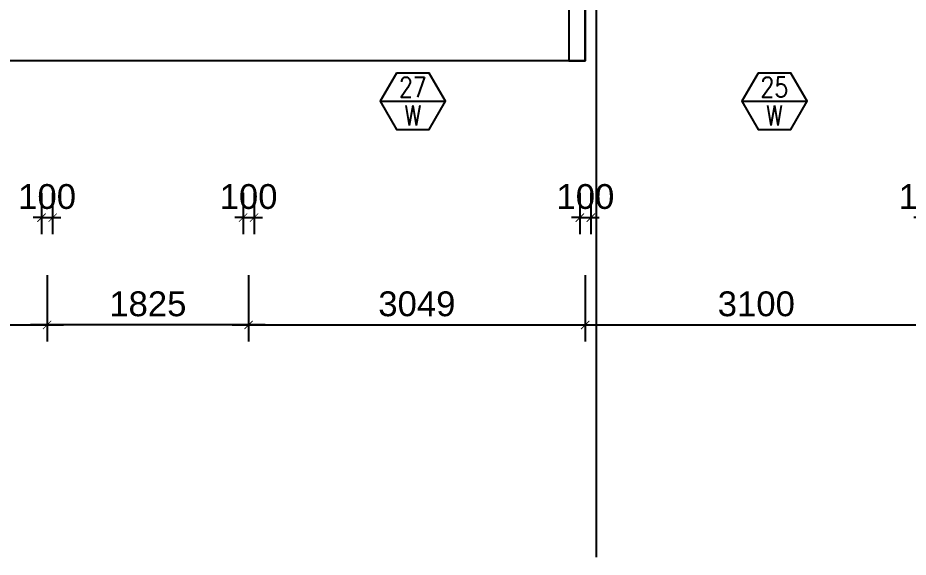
# Model space of a CAD drawing. Header units: millimetres. Extents: x 1500 to 71987, y 7230 to 49618.
# Drawn here: x 22760 to 30825, y 15000 to 19889 of the extents above; entities that cross this region are included whole.
import ezdxf
from ezdxf.enums import TextEntityAlignment as Align

# ---------------------------------------------------------------- set-up
doc = ezdxf.new("R2010")
doc.units = ezdxf.units.MM
doc.header["$MEASUREMENT"] = 0
doc.linetypes.add('CENTERX2', pattern=[101.6, 63.5, -12.7, 12.7, -12.7])
doc.layers.get('0').update_dxf_attribs({"color": 8})
doc.layers.get('Defpoints').update_dxf_attribs({"color": 8})
for name, color, linetype in [('Architectural Features', 8, 'Continuous'), ('GBP Dim', 8, 'Continuous'), ('grid', 8, 'CENTERX2'), ('TEXT Ref', 8, 'Continuous'), ('Window Mark', 8, 'Continuous')]:
    doc.layers.add(name, color=color, linetype=linetype)
doc.styles.add('BH', font='arial.ttf')
doc.styles.add('ROMANS', font='romans.shx')
doc.dimstyles.new('200 GBP', dxfattribs={"dimscale": 1.5, "dimtxt": 150, "dimasz": 50, "dimexe": 100, "dimexo": 50, "dimgap": 50, "dimtad": 1, "dimdec": 0, "dimzin": 0, "dimdsep": 46, "dimtxsty": 'BH', "dimblk": 'ARCHTICK', "dimcen": 0.09, "dimdle": 100, "dimclrd": 9, "dimclre": 9, "dimclrt": 1, "dimadec": 0, "dimazin": 0, "dimtfac": 1, "dimtdec": 0, "dimtix": 1, "dimtmove": 2, "dimatfit": 3, "dimldrblk": 'ARCHTICK', "dimfxl": 300, "dimfxlon": 1, "dimtolj": 1, "dimtzin": 0, "dimarcsym": 0})

# ---------------------------------------------------------------- blocks, each defined once
blk = doc.blocks.new('MISCWINDOWS')
blk.add_line((-4.04, 0), (4.04, 0))
blk.add_lwpolyline([(-2.02, 3.5), (-4.04, 0), (-2.02, -3.5), (2.02, -3.5), (4.04, 0), (2.02, 3.5)], close=True)
at = {"style": 'BH'}
for tag, p in [('MARK_NUMBER', (0, 1.75)), ('DWG_NUMBER', (0, -1.75))]:
    blk.add_attdef(tag, text='', height=2.5, dxfattribs=at).set_placement(p, align=Align.MIDDLE_CENTER)
blk = doc.blocks.new('A$C65CE4B9A')
at = {"layer": 'grid', "ltscale": 200}
blk.add_line((-41000, 10500), (-41000, -20450), dxfattribs=at)
blk = doc.blocks.new('_ArchTick')
at = {"color": 0, "const_width": 0.1}
blk.add_lwpolyline([(0.5, 0.5), (-0.5, -0.5)], dxfattribs=at)
blk = doc.blocks.new('*D86')
at = {"layer": 'Defpoints', "color": 0, "transparency": 16777216}
for p in [(18999, 19027.7), (23025, 18826.6), (23025, 17105.1)]:
    blk.add_point(p, dxfattribs=at)
at = {"layer": 'GBP Dim', "color": 9, "lineweight": -2, "transparency": 16777216}
for p, q in [((18999, 17555.1), (18999, 16955.1)), ((23025, 17555.1), (23025, 16955.1)), ((18849, 17105.1), (23175, 17105.1))]:
    blk.add_line(p, q, dxfattribs=at)
at = {"layer": 'GBP Dim', "color": 9, "lineweight": -2, "transparency": 16777216, "xscale": 75, "yscale": 75, "zscale": 75, "rotation": 180}
blk.add_blockref('_ArchTick', (18999, 17105.1), dxfattribs=at)
at = {"layer": 'GBP Dim', "color": 9, "lineweight": -2, "transparency": 16777216, "xscale": 75, "yscale": 75, "zscale": 75}
blk.add_blockref('_ArchTick', (23025, 17105.1), dxfattribs=at)
at = {"layer": 'GBP Dim', "transparency": 16777216, "insert": (21012, 17295), "char_height": 225, "attachment_point": 5, "style": 'BH'}
blk.add_mtext('\\A1;4026', dxfattribs=at)
blk = doc.blocks.new('*D64')
at = {"layer": 'Defpoints', "color": 0, "transparency": 16777216}
for p in [(27899, 19777.8), (24850, 18826.6), (27899, 17105.1)]:
    blk.add_point(p, dxfattribs=at)
at = {"layer": 'GBP Dim', "color": 9, "lineweight": -2, "transparency": 16777216}
for p, q in [((24850, 17555.1), (24850, 16955.1)), ((27899, 17555.1), (27899, 16955.1)), ((24700, 17105.1), (28049, 17105.1))]:
    blk.add_line(p, q, dxfattribs=at)
at = {"layer": 'GBP Dim', "color": 9, "lineweight": -2, "transparency": 16777216, "xscale": 75, "yscale": 75, "zscale": 75, "rotation": 180}
blk.add_blockref('_ArchTick', (24850, 17105.1), dxfattribs=at)
at = {"layer": 'GBP Dim', "color": 9, "lineweight": -2, "transparency": 16777216, "xscale": 75, "yscale": 75, "zscale": 75}
blk.add_blockref('_ArchTick', (27899, 17105.1), dxfattribs=at)
at = {"layer": 'GBP Dim', "transparency": 16777216, "insert": (26374.5, 17295.1), "char_height": 225, "attachment_point": 5, "style": 'BH'}
blk.add_mtext('\\A1;3049', dxfattribs=at)
blk = doc.blocks.new('*D65')
at = {"layer": 'Defpoints', "color": 0, "transparency": 16777216}
for p in [(27899, 19777.8), (30999.4, 19127.6), (30999.4, 17105.1)]:
    blk.add_point(p, dxfattribs=at)
at = {"layer": 'GBP Dim', "color": 9, "lineweight": -2, "transparency": 16777216}
for p, q in [((27899, 17555.1), (27899, 16955.1)), ((30999.4, 17555.1), (30999.4, 16955.1)), ((27749, 17105.1), (31149.4, 17105.1))]:
    blk.add_line(p, q, dxfattribs=at)
at = {"layer": 'GBP Dim', "color": 9, "lineweight": -2, "transparency": 16777216, "xscale": 75, "yscale": 75, "zscale": 75, "rotation": 180}
blk.add_blockref('_ArchTick', (27899, 17105.1), dxfattribs=at)
at = {"layer": 'GBP Dim', "color": 9, "lineweight": -2, "transparency": 16777216, "xscale": 75, "yscale": 75, "zscale": 75}
blk.add_blockref('_ArchTick', (30999.4, 17105.1), dxfattribs=at)
at = {"layer": 'GBP Dim', "transparency": 16777216, "insert": (29449.2, 17295.1), "char_height": 225, "attachment_point": 5, "style": 'BH'}
blk.add_mtext('\\A1;3100', dxfattribs=at)
blk = doc.blocks.new('*D49')
at = {"layer": 'Defpoints', "color": 0, "transparency": 16777216}
for p in [(31050.9, 19126.9), (30950.9, 19105.9, 0), (31050.9, 18077.6)]:
    blk.add_point(p, dxfattribs=at)
at = {"layer": 'GBP Dim', "color": 9, "lineweight": -2, "transparency": 16777216}
for p, q in [((30950.9, 18302.6), (30950.9, 17927.6)), ((31050.9, 18302.6), (31050.9, 17927.6)), ((30950.9, 18077.6), (30875.9, 18077.6)), ((30950.9, 18077.6), (31050.9, 18077.6)), ((31050.9, 18077.6), (31125.9, 18077.6))]:
    blk.add_line(p, q, dxfattribs=at)
at = {"layer": 'GBP Dim', "color": 9, "lineweight": -2, "transparency": 16777216, "xscale": 75, "yscale": 75, "zscale": 75}
blk.add_blockref('_ArchTick', (30950.9, 18077.6), dxfattribs=at)
at = {"layer": 'GBP Dim', "color": 9, "lineweight": -2, "transparency": 16777216, "xscale": 75, "yscale": 75, "zscale": 75, "rotation": 180}
blk.add_blockref('_ArchTick', (31050.9, 18077.6), dxfattribs=at)
at = {"layer": 'GBP Dim', "transparency": 16777216, "insert": (31000.9, 18267.5), "char_height": 225, "attachment_point": 5, "style": 'BH'}
blk.add_mtext('\\A1;100', dxfattribs=at)
blk = doc.blocks.new('*D50')
at = {"layer": 'Defpoints', "color": 0, "transparency": 16777216}
for p in [(27950.9, 19126.9), (27850.9, 19105.9, 0), (27950.9, 18077.6)]:
    blk.add_point(p, dxfattribs=at)
at = {"layer": 'GBP Dim', "color": 9, "lineweight": -2, "transparency": 16777216}
for p, q in [((27850.9, 18302.6), (27850.9, 17927.6)), ((27950.9, 18302.6), (27950.9, 17927.6)), ((27850.9, 18077.6), (27775.9, 18077.6)), ((27850.9, 18077.6), (27950.9, 18077.6)), ((27950.9, 18077.6), (28025.9, 18077.6))]:
    blk.add_line(p, q, dxfattribs=at)
at = {"layer": 'GBP Dim', "color": 9, "lineweight": -2, "transparency": 16777216, "xscale": 75, "yscale": 75, "zscale": 75}
blk.add_blockref('_ArchTick', (27850.9, 18077.6), dxfattribs=at)
at = {"layer": 'GBP Dim', "color": 9, "lineweight": -2, "transparency": 16777216, "xscale": 75, "yscale": 75, "zscale": 75, "rotation": 180}
blk.add_blockref('_ArchTick', (27950.9, 18077.6), dxfattribs=at)
at = {"layer": 'GBP Dim', "transparency": 16777216, "insert": (27900.9, 18267.5), "char_height": 225, "attachment_point": 5, "style": 'BH'}
blk.add_mtext('\\A1;100', dxfattribs=at)
blk = doc.blocks.new('*D51')
at = {"layer": 'Defpoints', "color": 0, "transparency": 16777216}
for p in [(24900, 19126.9), (24800, 19105.9, 0), (24900, 18077.6)]:
    blk.add_point(p, dxfattribs=at)
at = {"layer": 'GBP Dim', "color": 9, "lineweight": -2, "transparency": 16777216}
for p, q in [((24800, 18302.6), (24800, 17927.6)), ((24900, 18302.6), (24900, 17927.6)), ((24800, 18077.6), (24725, 18077.6)), ((24800, 18077.6), (24900, 18077.6)), ((24900, 18077.6), (24975, 18077.6))]:
    blk.add_line(p, q, dxfattribs=at)
at = {"layer": 'GBP Dim', "color": 9, "lineweight": -2, "transparency": 16777216, "xscale": 75, "yscale": 75, "zscale": 75}
blk.add_blockref('_ArchTick', (24800, 18077.6), dxfattribs=at)
at = {"layer": 'GBP Dim', "color": 9, "lineweight": -2, "transparency": 16777216, "xscale": 75, "yscale": 75, "zscale": 75, "rotation": 180}
blk.add_blockref('_ArchTick', (24900, 18077.6), dxfattribs=at)
at = {"layer": 'GBP Dim', "transparency": 16777216, "insert": (24850, 18267.5), "char_height": 225, "attachment_point": 5, "style": 'BH'}
blk.add_mtext('\\A1;100', dxfattribs=at)
blk = doc.blocks.new('*D52')
at = {"layer": 'Defpoints', "color": 0, "transparency": 16777216}
for p in [(23075, 19126.9), (22975, 19105.9, 0), (23075, 18077.6)]:
    blk.add_point(p, dxfattribs=at)
at = {"layer": 'GBP Dim', "color": 9, "lineweight": -2, "transparency": 16777216}
for p, q in [((22975, 18302.6), (22975, 17927.6)), ((23075, 18302.6), (23075, 17927.6)), ((22975, 18077.6), (22900, 18077.6)), ((22975, 18077.6), (23075, 18077.6)), ((23075, 18077.6), (23150, 18077.6))]:
    blk.add_line(p, q, dxfattribs=at)
at = {"layer": 'GBP Dim', "color": 9, "lineweight": -2, "transparency": 16777216, "xscale": 75, "yscale": 75, "zscale": 75}
blk.add_blockref('_ArchTick', (22975, 18077.6), dxfattribs=at)
at = {"layer": 'GBP Dim', "color": 9, "lineweight": -2, "transparency": 16777216, "xscale": 75, "yscale": 75, "zscale": 75, "rotation": 180}
blk.add_blockref('_ArchTick', (23075, 18077.6), dxfattribs=at)
at = {"layer": 'GBP Dim', "transparency": 16777216, "insert": (23025, 18267.5), "char_height": 225, "attachment_point": 5, "style": 'BH'}
blk.add_mtext('\\A1;100', dxfattribs=at)
blk = doc.blocks.new('*D47')
at = {"layer": 'Defpoints', "color": 0, "transparency": 16777216}
for p in [(23025, 19264.7), (24850, 18826.6), (23025, 17105.1)]:
    blk.add_point(p, dxfattribs=at)
at = {"layer": 'GBP Dim', "color": 9, "lineweight": -2, "transparency": 16777216}
for p, q in [((23025, 17555.1), (23025, 16955.1)), ((24850, 17555.1), (24850, 16955.1)), ((25000, 17105.1), (22875, 17105.1))]:
    blk.add_line(p, q, dxfattribs=at)
at = {"layer": 'GBP Dim', "color": 9, "lineweight": -2, "transparency": 16777216, "xscale": 75, "yscale": 75, "zscale": 75, "rotation": 180}
blk.add_blockref('_ArchTick', (23025, 17105.1), dxfattribs=at)
at = {"layer": 'GBP Dim', "color": 9, "lineweight": -2, "transparency": 16777216, "xscale": 75, "yscale": 75, "zscale": 75}
blk.add_blockref('_ArchTick', (24850, 17105.1), dxfattribs=at)
at = {"layer": 'GBP Dim', "transparency": 16777216, "insert": (23937.5, 17295), "char_height": 225, "attachment_point": 5, "style": 'BH'}
blk.add_mtext('\\A1;1825', dxfattribs=at)

msp = doc.modelspace()

# ---------------------------------------------------------------- linework, layer by layer
at = {"layer": 'Architectural Features', "ltscale": 50, "elevation": 0}
msp.add_lwpolyline([(27900, 20000), (27900, 19500), (18399.9, 19500), (18399.9, 20500)], dxfattribs=at)
at = {"layer": 'Architectural Features', "ltscale": 50}
msp.add_lwpolyline([(27750, 20000), (27750, 19500), (27900, 19500), (27900, 20000)], dxfattribs=at)

# ---------------------------------------------------------------- block references
at = {"layer": 'TEXT Ref'}
msp.add_blockref('A$C65CE4B9A', (69000, 35450), dxfattribs=at)
at = {"layer": 'Window Mark'}
ref = msp.add_blockref('MISCWINDOWS', (26337.5, 19132.1), dxfattribs=dict(at, xscale=73.25, yscale=73.25, zscale=73.25))
ref.add_attrib('MARK_NUMBER', '27', dxfattribs={"layer": '0', "height": 183.12, "style": 'ROMANS', "width": 0.8}).set_placement((26337.5, 19260.3), align=Align.MIDDLE_CENTER)
ref.add_attrib('DWG_NUMBER', 'W', dxfattribs={"layer": '0', "height": 183.1, "style": 'ROMANS', "width": 0.8}).set_placement((26337.5, 19003.9), align=Align.MIDDLE_CENTER)
ref = msp.add_blockref('MISCWINDOWS', (29612.5, 19132.1, 0), dxfattribs=dict(at, xscale=73.25, yscale=73.25, zscale=73.25))
ref.add_attrib('MARK_NUMBER', '25', dxfattribs={"layer": '0', "height": 183.12, "style": 'ROMANS', "width": 0.8}).set_placement((29612.5, 19260.3, 0), align=Align.MIDDLE_CENTER)
ref.add_attrib('DWG_NUMBER', 'W', dxfattribs={"layer": '0', "height": 183.1, "style": 'ROMANS', "width": 0.8}).set_placement((29612.5, 19003.9, 0), align=Align.MIDDLE_CENTER)

# ---------------------------------------------------------------- dimensions: what is measured, and where the dimension line sits
at = {"layer": 'GBP Dim'}
for base, p1, p2, picture, middle in [((27899, 17105.1), (24850, 18826.6), (27899, 19777.8), '*D64', (26374.5, 17295.1)), ((30999.4, 17105.1), (27899, 19777.8), (30999.4, 19127.6), '*D65', (29449.2, 17295.1)), ((23025, 17105.1), (18999, 19027.7), (23025, 18826.6), '*D86', (21012, 17295))]:
    dim = msp.add_linear_dim(base=base, p1=p1, p2=p2, dimstyle='200 GBP', override={"dimclrt": 256, "dimfxl": 300, "dimfxlon": 1}, dxfattribs=at)
    dim.commit()
    dim.dimension.update_dxf_attribs({"geometry": picture, "text_midpoint": middle})
dim = msp.add_linear_dim(base=(23025, 17105.1), p1=(24850, 18826.6), p2=(23025, 19264.7), angle=180, dimstyle='200 GBP', override={"dimclrt": 256, "dimfxl": 300, "dimfxlon": 1}, dxfattribs=at)
dim.commit()
dim.dimension.update_dxf_attribs({"geometry": '*D47', "text_midpoint": (23937.5, 17295)})
for base, p1, p2, picture, middle in [((23075, 18077.6), (22975, 19105.9, 0), (23075, 19126.9), '*D52', (23025, 18267.5)), ((24900, 18077.6), (24800, 19105.9, 0), (24900, 19126.9), '*D51', (24850, 18267.5)), ((27950.9, 18077.6), (27850.9, 19105.9, 0), (27950.9, 19126.9), '*D50', (27900.9, 18267.5)), ((31050.9, 18077.6), (30950.9, 19105.9, 0), (31050.9, 19126.9), '*D49', (31000.9, 18267.5))]:
    dim = msp.add_linear_dim(base=base, p1=p1, p2=p2, dimstyle='200 GBP', override={"dimclrt": 256, "dimfxl": 150}, dxfattribs=at)
    dim.commit()
    dim.dimension.update_dxf_attribs({"geometry": picture, "text_midpoint": middle, "dimtype": 160})

doc.saveas('drawing.dxf')
